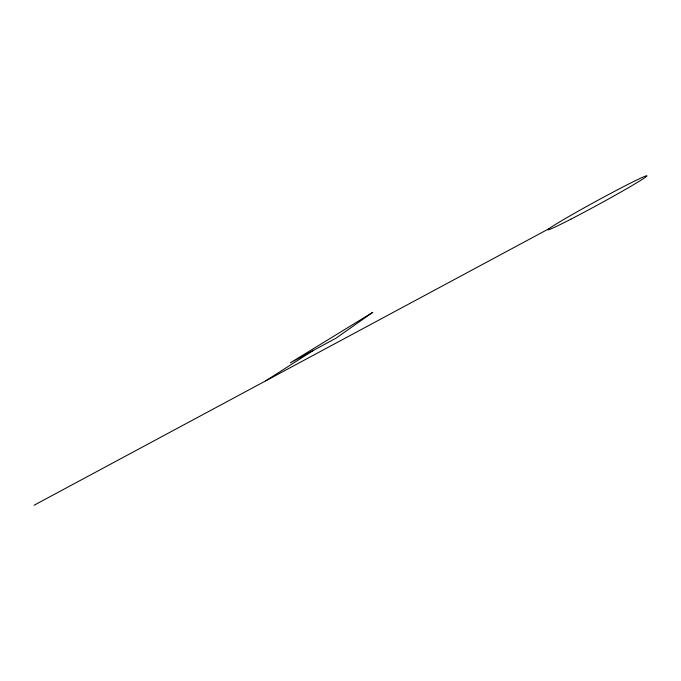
<?xml version="1.0" encoding="UTF-8"?>
<svg xmlns="http://www.w3.org/2000/svg" width="681" height="681" viewBox="0 0 681 681"><rect width="100%" height="100%" fill="white"/><g stroke="black" fill="none" stroke-linecap="round" stroke-linejoin="round"><path stroke-width="1.02" d="M265.82 380.79L312.885 350.664M34.05 505.259L549.082 228.671M372.703 312.375L335.895 338.261L290.336 362.82L372.703 312.375M570.899 219.163A56.327 1.992 -28.6 0 0 646.916 175.962A56.327 1.992 -28.6 0 0 574.721 213.153A56.327 1.992 -28.6 0 0 570.899 219.163"/></g></svg>
